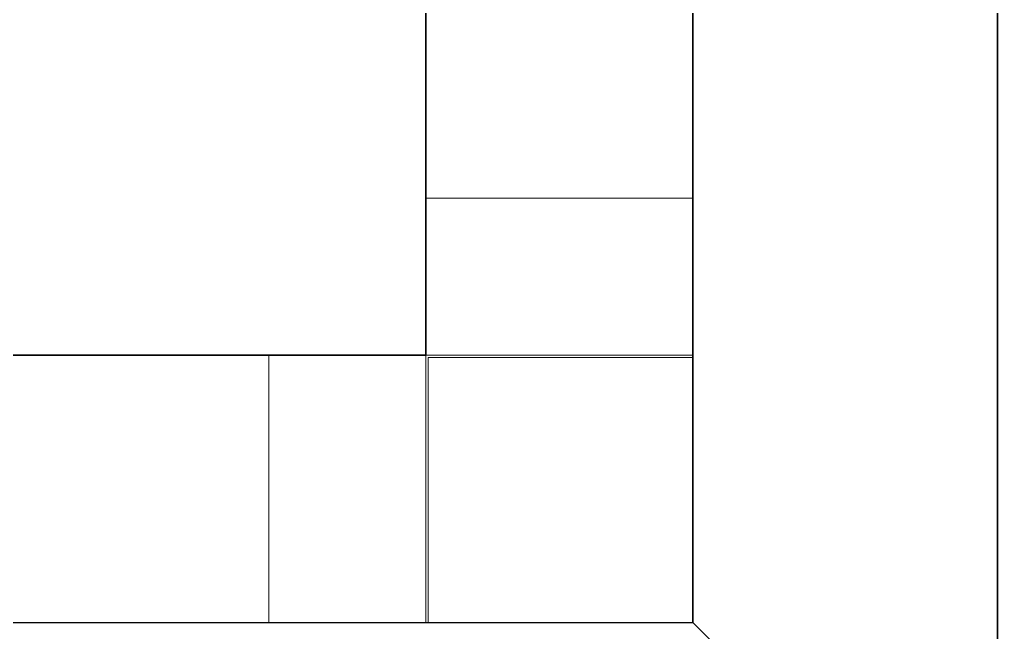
# Model space of a CAD drawing. Header units: millimetres. Extents: x -245 to 49755, y -245 to 41806.
# Drawn here: x 35459.6 to 35529.2, y 18589.4 to 18632.9 of the extents above; entities that cross this region are included whole.
import ezdxf

# ---------------------------------------------------------------- set-up
doc = ezdxf.new("R2010")
doc.units = ezdxf.units.MM
doc.layers.add('Standard', color=7, linetype='Continuous', lineweight=25)

msp = doc.modelspace()

# ---------------------------------------------------------------- linework, layer by layer
at = {"layer": 'Standard', "color": 51, "linetype": 'Continuous', "lineweight": -3}
for p, q in [((35488.505, 18609.064), (35488.505, 18781.731)), ((35488.505, 18781.731), (35488.505, 18609.064)), ((34796.505, 18609.064), (35488.505, 18609.064)), ((35488.505, 18609.064), (34796.505, 18609.064))]:
    msp.add_line(p, q, dxfattribs=at)
at = {"layer": 'Standard', "color": 2, "linetype": 'Continuous', "lineweight": 18}
for p, q in [((35488.505, 18609.064), (35488.505, 18780.064)), ((35507.505, 18609.064), (35507.505, 18780.064)), ((35507.505, 18620.231), (35488.505, 18620.231)), ((35488.505, 18620.231), (35488.505, 18609.064)), ((35507.505, 18609.064), (35507.505, 18620.231)), ((35488.505, 18609.064), (34796.505, 18609.064)), ((35477.338, 18590.064), (35477.338, 18609.064)), ((35477.338, 18609.064), (35488.505, 18609.064)), ((35488.505, 18609.064), (35488.505, 18590.064)), ((35488.505, 18609.064), (35507.505, 18609.064)), ((35488.505, 18590.064), (34796.505, 18590.064)), ((35488.505, 18590.064), (35477.338, 18590.064))]:
    msp.add_line(p, q, dxfattribs=at)
at = {"layer": 'Standard', "color": 117, "linetype": 'Continuous', "lineweight": -3}
for p, q in [((35507.505, 18780.064), (35507.505, 18590.064)), ((35507.505, 18590.064), (35507.505, 18780.064)), ((35529.171, 18568.398), (35529.171, 18780.064)), ((35529.171, 18780.064), (35529.171, 18568.398)), ((34777.505, 18590.064), (35507.505, 18590.064)), ((34777.505, 18590.064), (35507.505, 18590.064)), ((35507.505, 18590.064), (35529.171, 18568.398))]:
    msp.add_line(p, q, dxfattribs=at)
at = {"layer": 'Standard', "color": 51, "linetype": 'Continuous', "lineweight": 18}
for p, q in [((35507.505, 18608.898), (35488.671, 18608.898)), ((35488.671, 18608.898), (35488.671, 18590.064)), ((35488.671, 18590.064), (35488.671, 18608.898)), ((35488.671, 18608.898), (35507.505, 18608.898)), ((35507.505, 18590.064), (35507.505, 18608.898)), ((35507.505, 18608.898), (35507.505, 18590.064)), ((35488.671, 18590.064), (35507.505, 18590.064)), ((35507.505, 18590.064), (35488.671, 18590.064))]:
    msp.add_line(p, q, dxfattribs=at)

doc.saveas('drawing.dxf')
